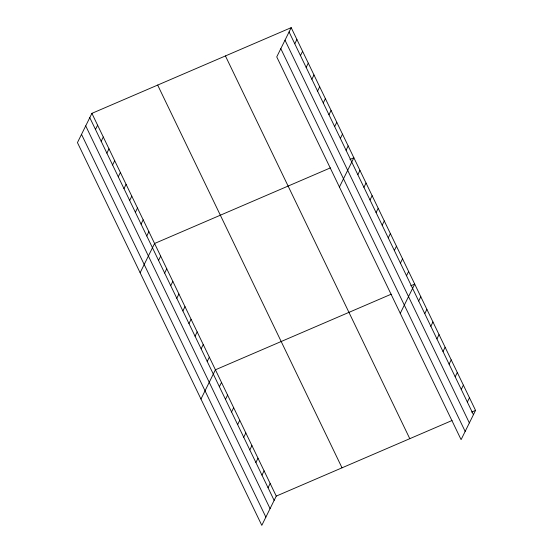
<?xml version="1.0" encoding="UTF-8"?>
<svg xmlns="http://www.w3.org/2000/svg" width="553" height="553" viewBox="0 0 553 553"><rect width="100%" height="100%" fill="white"/><g stroke="black" fill="none" stroke-linecap="round" stroke-linejoin="round"><path stroke-width="0.83" d="M291.196 27.65L276.742 56.897L461.098 439.642L475.552 410.395L291.196 27.65L91.902 113.358L77.448 142.605L261.804 525.35L276.258 496.103L452.064 420.501M95.482 129.478L97.605 125.185M101.178 141.305L103.3 137.02M106.881 153.14L108.996 148.847M112.577 164.967L114.699 160.681M118.273 176.801L120.395 172.508M123.976 188.628L126.091 184.343M129.672 200.456L131.794 196.17M135.374 212.29L137.49 208.004M141.07 224.117L143.186 219.831M146.766 235.951L148.888 231.659M140.13 272.74L154.584 243.493L330.39 167.884M158.552 260.408L160.667 256.122M164.635 273.044L166.75 268.751M170.718 285.673L172.833 281.387M294.777 43.77L296.892 39.477M176.801 298.302L178.916 294.016M300.473 55.597L302.588 51.311M182.884 310.931L185.006 306.645M306.168 67.431L308.291 63.139M188.967 323.567L191.089 319.275M311.871 79.259L313.986 74.973M195.05 336.196L197.172 331.904M317.567 91.093L319.682 86.8M201.133 348.825L203.255 344.54M323.263 102.92L325.385 98.634M328.966 114.748L331.081 110.462M207.216 361.455L209.338 357.169M334.662 126.582L336.777 122.296M200.967 399.045L215.421 369.798L391.227 294.189M340.358 138.409L342.48 134.123M219.389 386.72L221.504 382.427M346.06 150.243L348.176 145.951M225.472 399.349L227.587 395.063M339.424 187.032L353.879 157.785L349.959 159.464M231.555 411.978L233.67 407.692M357.839 174.7L359.962 170.414M237.638 424.607L239.76 420.321M363.922 187.336L366.045 183.043M243.721 437.243L245.843 432.951M370.005 199.965L372.128 195.679M249.804 449.872L251.926 445.58M376.088 212.594L378.211 208.308M255.887 462.502L258.009 458.216M382.171 225.223L384.294 220.937M261.97 475.131L264.092 470.845M388.261 237.859L390.377 233.566M268.053 487.76L270.175 483.474M394.344 250.488L396.46 246.196M400.427 263.117L402.543 258.832M406.51 275.747L408.626 271.461M400.261 313.337L414.715 284.09L410.796 285.777M418.676 301.012L420.798 296.719M424.759 313.641L426.881 309.355M430.842 326.27L432.964 321.984M436.925 338.899L439.047 334.613M443.008 351.535L445.13 347.243M449.098 364.164L451.213 359.872M455.181 376.793L457.296 372.508M461.264 389.423L463.379 385.137M467.347 402.052L469.462 397.766M471.633 412.082L475.552 410.395M289.074 31.936L473.43 414.688M285.002 40.175L469.359 422.921M280.813 48.657L465.163 431.409M225.43 55.936L409.787 438.681M157.667 85.072L342.024 467.824M91.902 113.358L276.258 496.103M89.786 117.644L274.143 500.396M85.715 125.884L270.071 508.629M81.519 134.365L265.875 517.117"/></g></svg>
